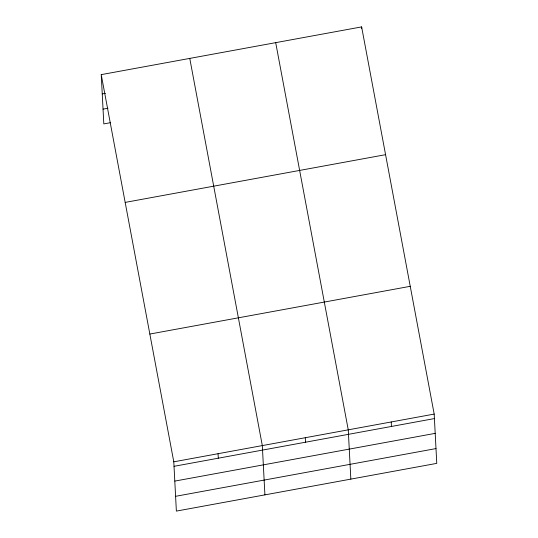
<?xml version="1.0" encoding="UTF-8"?>
<svg xmlns="http://www.w3.org/2000/svg" width="538" height="538" viewBox="0 0 538 538"><rect width="100%" height="100%" fill="white"/><g stroke="black" fill="none" stroke-linecap="round" stroke-linejoin="round"><path stroke-width="0.81" d="M101.231 74.634L361.63 26.9L434.186 414.085L436.769 463.366L176.37 511.1L173.787 461.819L101.231 74.634L103.814 123.915L110.371 122.711M102.24 93.901L105.515 93.303M103.04 109.133L107.956 108.232M125.172 202.402L385.571 154.675M149.846 334.051L410.245 286.317M173.787 461.819L434.186 414.085M174.023 466.311L434.422 418.577M174.803 481.093L435.195 433.359M175.596 496.318L435.995 448.584M275.698 42.65L348.254 429.842L350.837 479.116M189.766 58.407L262.322 445.592L264.911 494.873M391.22 421.967L391.456 426.452M361.63 26.9L361.704 28.4M305.288 437.717L305.523 442.202M218.058 453.709L218.294 458.194"/></g></svg>
